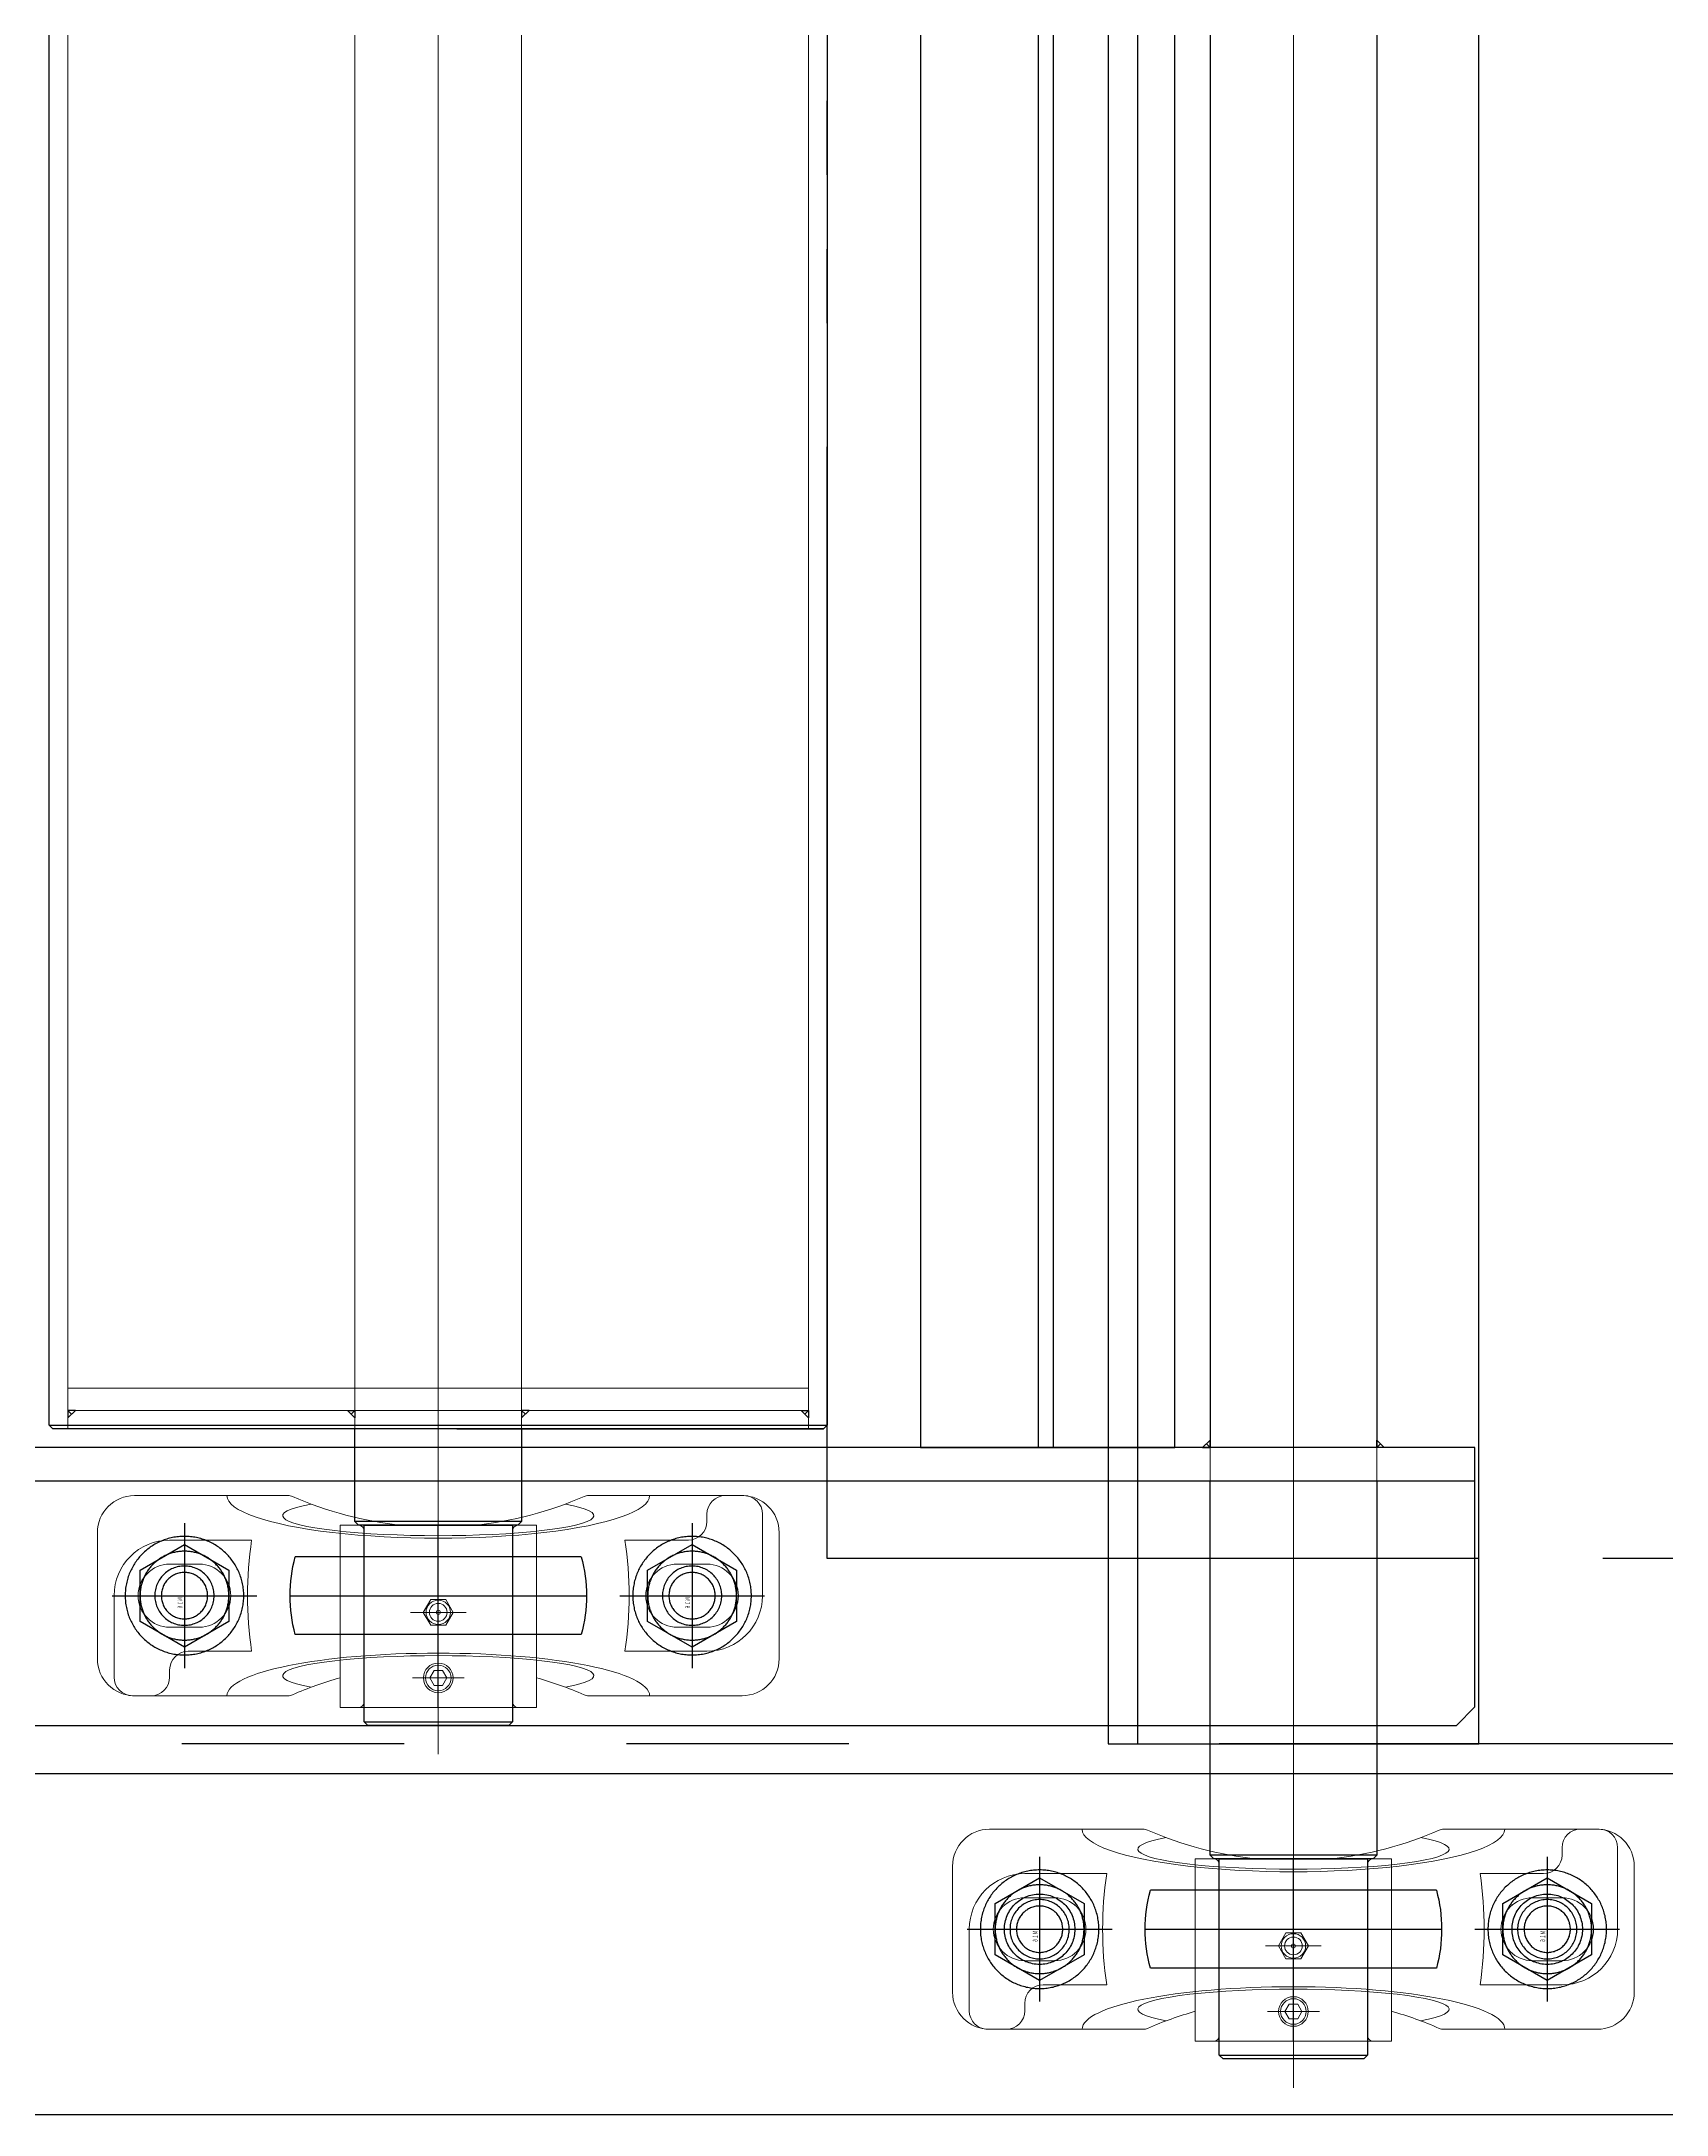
# Model space of a CAD drawing. Units: millimetres at full size. Extents: x -18456 to 18937, y -12290 to 13871.
# Drawn here: x -3090 to -1774, y 1924 to 3602 of the extents above; entities that cross this region are included whole.
import ezdxf
from ezdxf.enums import TextEntityAlignment as Align

# ---------------------------------------------------------------- set-up
doc = ezdxf.new("R2010")
doc.units = ezdxf.units.MM
doc.header["$LTSCALE"] = 100
doc.linetypes.add('CHAIN2', pattern=[12, 9, -1, 1, -1])
doc.linetypes.add('DOUBLE_CHAIN2', pattern=[12.8, 9, -1, 0.6, -0.6, 0.6, -1])
for name, color, linetype in [('0-2_0', 2, 'Continuous'), ('0-3_06_PHANTOM', 2, 'DOUBLE_CHAIN2'), ('0-6_10_DRAFT', 1, 'Continuous')]:
    doc.layers.add(name, color=color, linetype=linetype)
doc.layers.add('0-7_05_CENTER', color=2, linetype='CHAIN2', lineweight=18)
doc.layers.add('0-8_04_HIDDEN', color=7, linetype='Continuous', lineweight=18)
doc.styles.add('ＭＳ ゴシック', font='')
doc.styles.get('ＭＳ ゴシック').set_extended_font_data('MS Gothic')

# ---------------------------------------------------------------- blocks, each defined once
blk = doc.blocks.new('A$C67F20274_1_1')
at = {"layer": '0-3_06_PHANTOM', "color": 3, "linetype": 'Continuous'}
blk.add_line((-1, -1), (0, 0), dxfattribs=at)
at = {"layer": '0-3_06_PHANTOM', "color": 3}
blk.add_lwpolyline([(0, 0), (-2, 0), (0, -2)], close=True, dxfattribs=at)
blk = doc.blocks.new('A$C11311CD3_1_1')
at = {"layer": '0-2_0', "color": 134}
for p, q in [((-914, 105), (-914, -105)), ((-940, -22.5), (-940, 22.5)), ((-994, 20), (-994, -20))]:
    blk.add_line(p, q, dxfattribs=at)
for points in [[(-914, 105), (914, 105), (915, 104), (915, -104), (914, -105), (-914, -105), (-915, -104), (-915, 104)], [(-941, 20), (-941, -20), (-994, -20), (-995, -19), (-995, 19), (-994, 20)]]:
    blk.add_lwpolyline(points, close=True, dxfattribs=at)
blk.add_lwpolyline([(-915, -22.5), (-940, -22.5), (-941, -21.5), (-941, 21.5), (-940, 22.5), (-915, 22.5)], dxfattribs=at)
at = {"layer": '0-7_05_CENTER'}
blk.add_line((-1002.78, 0), (1002.78, 0), dxfattribs=at)
at = {"layer": '0-8_04_HIDDEN'}
for p, q in [((-915, 99.95), (915, 99.95)), ((-910, 99.95), (-910, -99.95)), ((-904, 99.95), (-904, -99.95)), ((-915, 22.5), (915, 22.5)), ((915, -22.5), (-915, -22.5)), ((-915, -99.95), (915, -99.95))]:
    blk.add_line(p, q, dxfattribs=at)
at = {"layer": '0-2_0'}
for p in [(-910, 99.95), (-910, -22.5)]:
    blk.add_blockref('A$C67F20274_1_1', p, dxfattribs=at)
at = {"layer": '0-2_0', "xscale": -1, "rotation": 180}
for p in [(-910, 22.5), (-910, -99.95)]:
    blk.add_blockref('A$C67F20274_1_1', p, dxfattribs=at)
blk = doc.blocks.new('MUCAP208Jc_1')
at = {"layer": '0-6_10_DRAFT'}
for p, q in [((0, -30.2), (0, 19)), ((-38.6, 10.5), (38.6, 10.5)), ((40, 0), (-40, 0)), ((-38.6, -10.5), (38.6, -10.5))]:
    blk.add_line(p, q, dxfattribs=at)
for start, end in [(164.7815, 195.2185), (344.7815, 15.2185)]:
    blk.add_arc((0, 0), 40, start, end, dxfattribs=at)
at = {"layer": '0-7_05_CENTER'}
for p, q in [((-68.5, 13.5), (-68.5, -13.5)), ((68.5, 13.5), (68.5, -13.5)), ((-85.81, 0), (-51.19, 0)), ((85.81, 0), (51.19, 0)), ((-7.51, -4.5), (7.51, -4.5)), ((-7, -22.2), (7, -22.2))]:
    blk.add_line(p, q, dxfattribs=at)
at = {"layer": '0-8_04_HIDDEN', "color": 2}
for p, q in [((-40.56, 27), (-82.5, 27)), ((40.56, 27), (82, 27)), ((-92, 17), (-92, -17)), ((-87.5, 22), (-87.5, 0)), ((-72.5, 22), (-72.5, 20)), ((-26.5, 19), (26.5, 19)), ((-20, 17.5), (-20, -28.7)), ((20, 17.5), (20, -28.7)), ((92, -17), (92, 17)), ((-67.5, 15), (-50.37, 15)), ((72.5, 15), (50.37, 15)), ((-64.5, 8.5), (-72.5, 8.5)), ((64.5, 8.5), (72.5, 8.5)), ((87.5, -22), (87.5, 0)), ((-64.5, -8.5), (-72.5, -8.5)), ((64.5, -8.5), (72.5, -8.5)), ((-72.5, -15), (-50.37, -15)), ((67.5, -15), (50.37, -15)), ((72.5, -22), (72.5, -20)), ((-40.56, -27), (-82, -27)), ((40.56, -27), (82.5, -27)), ((-26.5, -30.2), (26.5, -30.2))]:
    blk.add_line(p, q, dxfattribs=at)
for points in [[(-26.5, 19), (-26.5, 17.4), (-26.5, -17.4), (-26.5, -30.2)], [(26.5, 19), (26.5, 17.4), (26.5, -17.4), (26.5, -30.2)]]:
    blk.add_lwpolyline(points, dxfattribs=at)
for points in [[(-2.02, -1), (-4.04, -4.5), (-2.02, -8), (2.02, -8), (4.04, -4.5), (2.02, -1)], [(-1.15, -20.2), (-2.31, -22.2), (-1.15, -24.2), (1.15, -24.2), (2.31, -22.2), (1.15, -20.2)]]:
    blk.add_lwpolyline(points, close=True, dxfattribs=at)
for centre, radius in [((0, -4.5), 3.3), ((0, -4.5), 2.4), ((0, -4.5), 0.555), ((0, -22.2), 4), ((0, -22.2), 3.45)]:
    blk.add_circle(centre, radius, dxfattribs=at)
for centre, radius, start, end in [((-82, 17), 10, 90, 180), ((-82.5, 22), 5, 90, 180), ((-77.5, 22), 5, 0, 90), ((-40.56, 24), 3, 66.3255, 90), ((0, 116.5), 98, 246.3255, 264.2098), ((0, 116.5), 98, 275.7902, 293.6745), ((40.56, 24), 3, 90, 113.6745), ((82, 17), 10, 0, 90), ((-67.5, 20), 5, 180, 270), ((-21.5, 17.5), 1.5, 0, 90), ((21.5, 17.5), 1.5, 90, 180), ((48.5, 0), 100, 171.3731, 188.6269), ((-48.5, 0), 100, 351.3731, 8.6269), ((72.5, 0), 15, 0, 90), ((-72.5, 0), 8.5, 90, 270), ((-64.5, 0), 8.5, 270, 90), ((64.5, 0), 8.5, 90, 270), ((72.5, 0), 8.5, 270, 90), ((-72.5, 0), 15, 180, 270), ((67.5, -20), 5, 0, 90), ((-82, -17), 10, 180, 270), ((0, -116.5), 98, 105.6886, 113.6745), ((0, -116.5), 98, 66.3255, 74.3114), ((77.5, -22), 5, 180, 270), ((82, -17), 10, 270, 0), ((82.5, -22), 5, 270, 0), ((-40.56, -24), 3, 270, 293.6745), ((40.56, -24), 3, 246.3255, 270), ((-21.5, -28.7), 1.5, 270, 0), ((21.5, -28.7), 1.5, 180, 270)]:
    blk.add_arc(centre, radius, start, end, dxfattribs=at)
for centre, major_axis, ratio, start_param, end_param in [((0, 27), (-57.04, 0), 0.201597, 0, 3.141593), ((0, 21.59), (-42, 0), 0.128718, 5.669133, 10.03883), ((0, -27), (-57.04, 0), 0.201597, 3.141593, 6.283185), ((0, -21.59), (-42, 0), 0.128718, 2.527541, 6.897237)]:
    blk.add_ellipse(centre, major_axis=major_axis, ratio=ratio, start_param=start_param, end_param=end_param, dxfattribs=at)
blk = doc.blocks.new('16b_1_1')
at = {"layer": '0-3_06_PHANTOM', "color": 7, "linetype": 'CHAIN2'}
for p, q in [((0, 19.54), (0, -19.54)), ((-19.54, 0), (19.54, 0))]:
    blk.add_line(p, q, dxfattribs=at)
at = {"layer": '0-3_06_PHANTOM', "color": 7}
for p, q in [((-6.92, 11.99), (-13.85, 0)), ((6.93, 11.99), (-6.92, 11.99)), ((13.85, 0), (6.93, 11.99)), ((-13.85, 0), (-6.92, -11.99)), ((6.93, -11.99), (13.85, 0)), ((-6.92, -11.99), (6.93, -11.99))]:
    blk.add_line(p, q, dxfattribs=at)
for radius in [16, 11.99, 8, 6.25]:
    blk.add_circle((0, 0), radius, dxfattribs=at)
at = {"layer": '0-6_10_DRAFT', "style": 'ＭＳ ゴシック', "width": 0.6}
blk.add_text('Ｍ１６', height=1.257, dxfattribs=at).set_placement((0.41, 0.18), align=Align.BOTTOM_LEFT)
blk = doc.blocks.new('A$C71EB648A_1')
at = {"layer": '0-2_0', "color": 134}
for p, q in [((-929, 831.52), (-929, -48.97)), ((-920, 68.78), (920, 68.78)), ((-920, 64.77), (920, 64.77)), ((-1030, -22.5), (-1030, 22.5)), ((920, 22.5), (-920, 22.5)), ((-1084, 20), (-1084, -20)), ((920, -22.5), (-920, -22.5))]:
    blk.add_line(p, q, dxfattribs=at)
for points in [[(-920, 803.54), (-990, 803.54), (-995, 798.54), (-995, -43.97), (-990, -48.97), (-920, -48.97)], [(-920, 31.97), (920, 31.97), (920, 100.63), (-920, 100.63)], [(-1031, 20), (-1031, -20), (-1084, -20), (-1085, -19), (-1085, 19), (-1084, 20)]]:
    blk.add_lwpolyline(points, close=True, dxfattribs=at)
blk.add_lwpolyline([(-929, -22.5), (-1030, -22.5), (-1031, -21.5), (-1031, 21.5), (-1030, 22.5), (-929, 22.5)], dxfattribs=at)
at = {"layer": '0-7_05_CENTER'}
blk.add_line((-1092.78, 0), (1092.78, 0), dxfattribs=at)
at = {"layer": '0-8_04_HIDDEN'}
for p, q in [((-929, 22.5), (-920, 22.5)), ((-929, -22.5), (-920, -22.5))]:
    blk.add_line(p, q, dxfattribs=at)
at = {"layer": '0-2_0', "rotation": 180}
blk.add_blockref('A$C67F20274_1_1', (-920, 22.5), dxfattribs=at)
at = {"layer": '0-2_0', "xscale": -1}
blk.add_blockref('A$C67F20274_1_1', (-920, -22.5), dxfattribs=at)
blk = doc.blocks.new('A$C634646EC_1')
at = {"layer": '0-2_0', "color": 134}
for p, q in [((135, 403.3), (136, 404.3)), ((135, 394.3), (135, 403.3)), ((135, 294.3), (135, 195.3)), ((135, 195.3), (136, 194.3))]:
    blk.add_line(p, q, dxfattribs=at)
at = {"layer": '0-2_0'}
for name, p in [('A$C71EB648A_1', (1050, 68.5)), ('A$C11311CD3_1_1', (1050, 299.3))]:
    blk.add_blockref(name, p, dxfattribs=at)
at = {"layer": '0-2_0', "xscale": -1}
for p in [(90, 367.8), (90, 230.8), (0, 137), (0, 0)]:
    blk.add_blockref('16b_1_1', p, dxfattribs=at)
at = {"layer": '0-8_04_HIDDEN', "xscale": -1, "rotation": 270}
for p in [(90, 299.3), (0, 68.5)]:
    blk.add_blockref('MUCAP208Jc_1', p, dxfattribs=at)
blk = doc.blocks.new('A$C092B7092_1_1')
at = {"layer": '0-3_06_PHANTOM', "color": 7}
for p, q in [((388, -1000), (388, 1000)), ((90, -1008), (2590, -1008))]:
    blk.add_line(p, q, dxfattribs=at)
for points in [[(480, 1000), (380, 1000), (380, -1000), (480, -1000)], [(90, -1100), (2590, -1100), (2590, -1000), (90, -1000)]]:
    blk.add_lwpolyline(points, close=True, dxfattribs=at)
for centre in [(361.5, -1050), (498.5, -1050)]:
    blk.add_circle(centre, 9.5, dxfattribs=at)
at = {"layer": '0-7_05_CENTER'}
for p, q in [((361.5, -1064.81), (361.5, -1035.19)), ((498.5, -1064.81), (498.5, -1035.19)), ((376.31, -1050), (346.69, -1050)), ((513.31, -1050), (483.69, -1050))]:
    blk.add_line(p, q, dxfattribs=at)

msp = doc.modelspace()

# ---------------------------------------------------------------- linework, layer by layer
at = {"layer": '0-3_06_PHANTOM', "color": 5}
msp.add_lwpolyline([(-2453.3, 8074), (4474.7, 8074), (4474.7, 2374), (-2453.3, 2374)], close=True, dxfattribs=at)

# ---------------------------------------------------------------- block references
at = {"layer": '0-2_0', "xscale": 3, "yscale": 3}
msp.add_blockref('A$C092B7092_1_1', (-3365.8, 5224), dxfattribs=at)
at = {"layer": '0-2_0', "xscale": 3, "yscale": 3, "rotation": 90}
msp.add_blockref('A$C634646EC_1', (-1870.3, 2074), dxfattribs=at)

doc.saveas('drawing.dxf')
